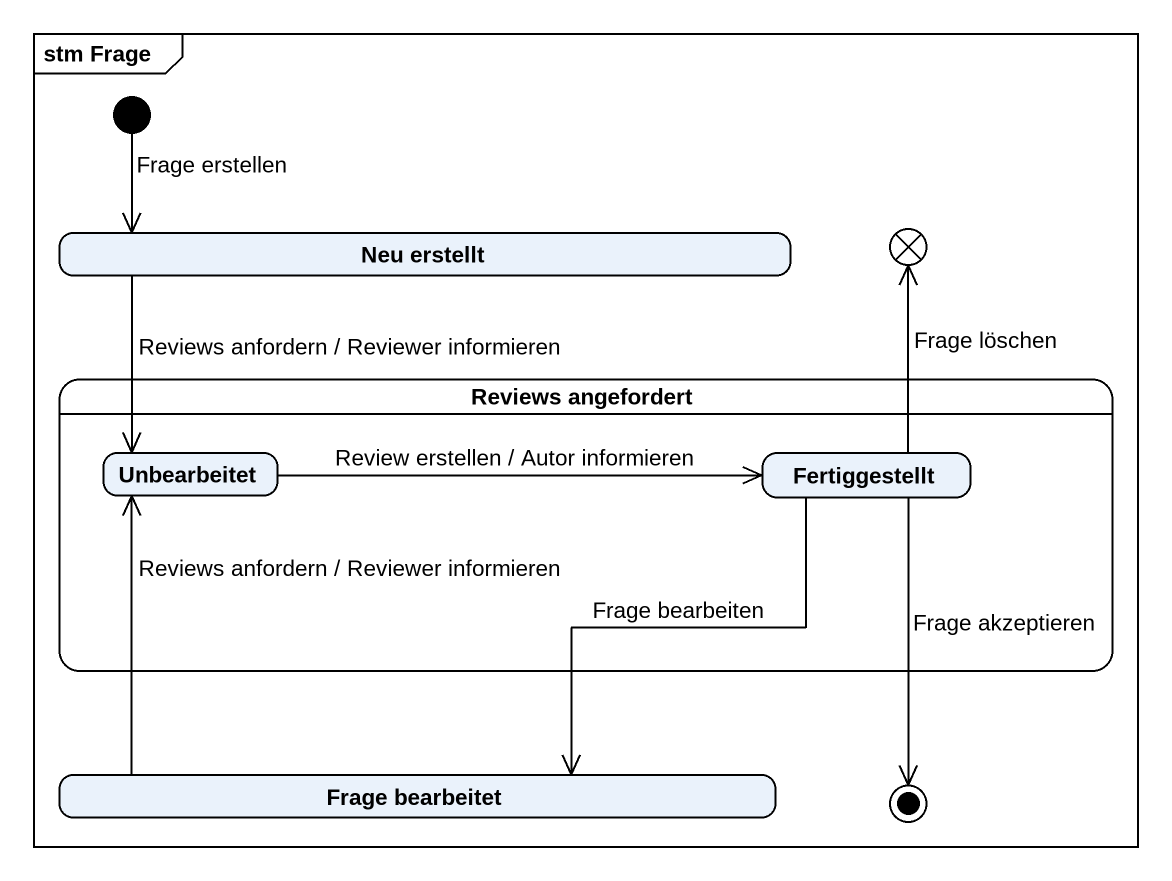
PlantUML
@startuml
mainframe stm Frage
hide empty description
state "Neu erstellt" as Neu_erstellt
state flowfinal1 <<end>>
state "Reviews angefordert" as Reviews_angefordert {
  state Unbearbeitet
  state Fertiggestellt
}
state "Frage bearbeitet" as Frage_bearbeitet
state final1 <<end>>
[*] -right-> Neu_erstellt : Frage erstellen
Neu_erstellt --> Unbearbeitet : Reviews anfordern / Reviewer informieren
Unbearbeitet -right-> Fertiggestellt : Review erstellen / Autor informieren
Fertiggestellt -up-> flowfinal1 : Frage löschen
Fertiggestellt --> Frage_bearbeitet : Frage bearbeiten
Fertiggestellt --> final1 : Frage akzeptieren
Frage_bearbeitet -up-> Unbearbeitet : Reviews anfordern / Reviewer informieren
@enduml
